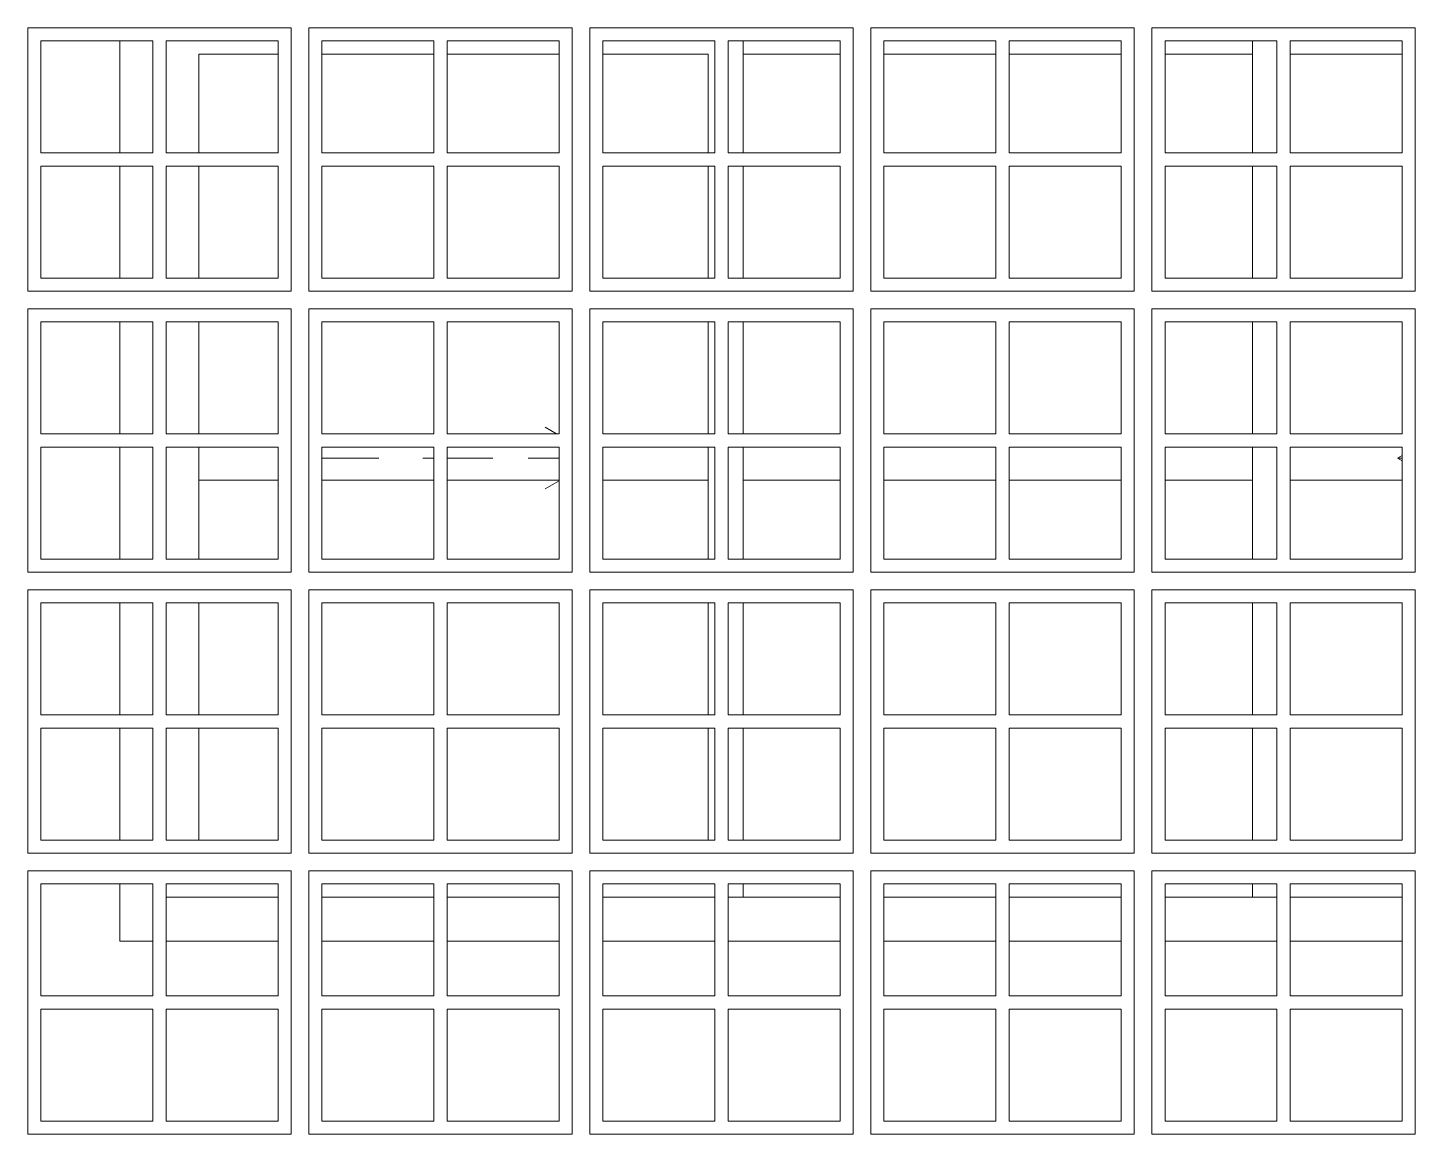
# Model space of a CAD drawing. Header units: metres. Extents: x -67.2 to -32.8, y -0.2 to 5.
# Drawn here: x -61.374 to -59.794, y 0.98 to 2.24 of the extents above; entities that cross this region are included whole.
import ezdxf

# ---------------------------------------------------------------- set-up
doc = ezdxf.new("R2010")
doc.units = ezdxf.units.M
doc.header["$MEASUREMENT"] = 0
doc.layers.add('Janelas Archicad_Caneta_No__241', color=7, linetype='Continuous', lineweight=13)
doc.layers.add('Janelas Archicad_Caneta_No__43', color=44, linetype='Continuous', lineweight=0)
doc.layers.add('Janelas Archicad_Caneta_No__9', color=7, linetype='Continuous', lineweight=5, true_color=0x020202)
doc.layers.add('Janelas Archicad_Caneta_No__97', color=7, linetype='Continuous', lineweight=5, true_color=0x6b6b6b)

msp = doc.modelspace()

# ---------------------------------------------------------------- linework, layer by layer
at = {"layer": 'Janelas Archicad_Caneta_No__241', "color": 7, "linetype": 'Continuous', "lineweight": 13}
for p, q in [((-61.2693, 2.0975), (-61.2693, 2.225)), ((-61.2693, 1.955), (-61.2693, 2.0825)), ((-61.2693, 1.7775), (-61.2693, 1.905)), ((-61.2693, 1.635), (-61.2693, 1.7625)), ((-61.2693, 1.4575), (-61.2693, 1.585)), ((-61.2693, 1.315), (-61.2693, 1.4425)), ((-61.2693, 1.2), (-61.2693, 1.265)), ((-61.2315, 1.2), (-61.2693, 1.2)), ((-61.089, 1.2), (-61.2165, 1.2)), ((-60.9115, 1.2), (-61.039, 1.2)), ((-60.769, 1.2), (-60.8965, 1.2)), ((-60.5915, 1.2), (-60.719, 1.2)), ((-60.449, 1.2), (-60.5765, 1.2)), ((-60.2715, 1.2), (-60.399, 1.2)), ((-60.129, 1.2), (-60.2565, 1.2)), ((-59.9515, 1.2), (-60.079, 1.2)), ((-59.809, 1.2), (-59.9365, 1.2))]:
    msp.add_line(p, q, dxfattribs=at)
at = {"layer": 'Janelas Archicad_Caneta_No__43', "color": 44, "linetype": 'Continuous', "lineweight": 0}
for p, q in [((-61.074, 2.24), (-61.374, 2.24)), ((-61.374, 2.24), (-61.374, 1.94)), ((-61.074, 1.94), (-61.074, 2.24)), ((-60.754, 2.24), (-61.054, 2.24)), ((-61.054, 2.24), (-61.054, 1.94)), ((-60.754, 1.94), (-60.754, 2.24)), ((-60.434, 2.24), (-60.734, 2.24)), ((-60.734, 2.24), (-60.734, 1.94)), ((-60.434, 1.94), (-60.434, 2.24)), ((-60.114, 2.24), (-60.414, 2.24)), ((-60.414, 2.24), (-60.414, 1.94)), ((-60.114, 1.94), (-60.114, 2.24)), ((-59.794, 2.24), (-60.094, 2.24)), ((-60.094, 2.24), (-60.094, 1.94)), ((-59.794, 1.94), (-59.794, 2.24)), ((-61.359, 2.0975), (-61.359, 2.225)), ((-61.359, 2.225), (-61.2315, 2.225)), ((-61.2315, 2.225), (-61.2315, 2.0975)), ((-61.2165, 2.0975), (-61.2165, 2.225)), ((-61.2165, 2.225), (-61.089, 2.225)), ((-61.089, 2.225), (-61.089, 2.0975)), ((-61.039, 2.0975), (-61.039, 2.225)), ((-61.039, 2.225), (-60.9115, 2.225)), ((-60.9115, 2.225), (-60.9115, 2.0975)), ((-60.8965, 2.0975), (-60.8965, 2.225)), ((-60.8965, 2.225), (-60.769, 2.225)), ((-60.769, 2.225), (-60.769, 2.0975)), ((-60.719, 2.0975), (-60.719, 2.225)), ((-60.719, 2.225), (-60.5915, 2.225)), ((-60.5915, 2.225), (-60.5915, 2.0975)), ((-60.5765, 2.0975), (-60.5765, 2.225)), ((-60.5765, 2.225), (-60.449, 2.225)), ((-60.449, 2.225), (-60.449, 2.0975)), ((-60.399, 2.0975), (-60.399, 2.225)), ((-60.399, 2.225), (-60.2715, 2.225)), ((-60.2715, 2.225), (-60.2715, 2.0975)), ((-60.2565, 2.0975), (-60.2565, 2.225)), ((-60.2565, 2.225), (-60.129, 2.225)), ((-60.129, 2.225), (-60.129, 2.0975)), ((-60.079, 2.0975), (-60.079, 2.225)), ((-60.079, 2.225), (-59.9515, 2.225)), ((-59.9515, 2.225), (-59.9515, 2.0975)), ((-59.9365, 2.0975), (-59.9365, 2.225)), ((-59.9365, 2.225), (-59.809, 2.225)), ((-59.809, 2.225), (-59.809, 2.0975)), ((-61.2315, 2.0975), (-61.359, 2.0975)), ((-61.089, 2.0975), (-61.2165, 2.0975)), ((-60.9115, 2.0975), (-61.039, 2.0975)), ((-60.769, 2.0975), (-60.8965, 2.0975)), ((-60.5915, 2.0975), (-60.719, 2.0975)), ((-60.449, 2.0975), (-60.5765, 2.0975)), ((-60.2715, 2.0975), (-60.399, 2.0975)), ((-60.129, 2.0975), (-60.2565, 2.0975)), ((-59.9515, 2.0975), (-60.079, 2.0975)), ((-59.809, 2.0975), (-59.9365, 2.0975)), ((-61.359, 1.955), (-61.359, 2.0825)), ((-61.359, 2.0825), (-61.2315, 2.0825)), ((-61.2315, 2.0825), (-61.2315, 1.955)), ((-61.2165, 1.955), (-61.2165, 2.0825)), ((-61.2165, 2.0825), (-61.089, 2.0825)), ((-61.089, 2.0825), (-61.089, 1.955)), ((-61.039, 1.955), (-61.039, 2.0825)), ((-61.039, 2.0825), (-60.9115, 2.0825)), ((-60.9115, 2.0825), (-60.9115, 1.955)), ((-60.8965, 1.955), (-60.8965, 2.0825)), ((-60.8965, 2.0825), (-60.769, 2.0825)), ((-60.769, 2.0825), (-60.769, 1.955)), ((-60.719, 1.955), (-60.719, 2.0825)), ((-60.719, 2.0825), (-60.5915, 2.0825)), ((-60.5915, 2.0825), (-60.5915, 1.955)), ((-60.5765, 1.955), (-60.5765, 2.0825)), ((-60.5765, 2.0825), (-60.449, 2.0825)), ((-60.449, 2.0825), (-60.449, 1.955)), ((-60.399, 1.955), (-60.399, 2.0825)), ((-60.399, 2.0825), (-60.2715, 2.0825)), ((-60.2715, 2.0825), (-60.2715, 1.955)), ((-60.2565, 1.955), (-60.2565, 2.0825)), ((-60.2565, 2.0825), (-60.129, 2.0825)), ((-60.129, 2.0825), (-60.129, 1.955)), ((-60.079, 1.955), (-60.079, 2.0825)), ((-60.079, 2.0825), (-59.9515, 2.0825)), ((-59.9515, 2.0825), (-59.9515, 1.955)), ((-59.9365, 1.955), (-59.9365, 2.0825)), ((-59.9365, 2.0825), (-59.809, 2.0825)), ((-59.809, 2.0825), (-59.809, 1.955)), ((-61.2315, 1.955), (-61.359, 1.955)), ((-61.089, 1.955), (-61.2165, 1.955)), ((-60.9115, 1.955), (-61.039, 1.955)), ((-60.769, 1.955), (-60.8965, 1.955)), ((-60.5915, 1.955), (-60.719, 1.955)), ((-60.449, 1.955), (-60.5765, 1.955)), ((-60.2715, 1.955), (-60.399, 1.955)), ((-60.129, 1.955), (-60.2565, 1.955)), ((-59.9515, 1.955), (-60.079, 1.955)), ((-59.809, 1.955), (-59.9365, 1.955)), ((-61.374, 1.94), (-61.074, 1.94)), ((-61.054, 1.94), (-60.754, 1.94)), ((-60.734, 1.94), (-60.434, 1.94)), ((-60.414, 1.94), (-60.114, 1.94)), ((-60.094, 1.94), (-59.794, 1.94)), ((-61.074, 1.92), (-61.374, 1.92)), ((-61.374, 1.92), (-61.374, 1.62)), ((-61.074, 1.62), (-61.074, 1.92)), ((-60.754, 1.92), (-61.054, 1.92)), ((-61.054, 1.92), (-61.054, 1.62)), ((-60.754, 1.62), (-60.754, 1.92)), ((-60.434, 1.92), (-60.734, 1.92)), ((-60.734, 1.92), (-60.734, 1.62)), ((-60.434, 1.62), (-60.434, 1.92)), ((-60.114, 1.92), (-60.414, 1.92)), ((-60.414, 1.92), (-60.414, 1.62)), ((-60.114, 1.62), (-60.114, 1.92)), ((-59.794, 1.92), (-60.094, 1.92)), ((-60.094, 1.92), (-60.094, 1.62)), ((-59.794, 1.62), (-59.794, 1.92)), ((-61.359, 1.7775), (-61.359, 1.905)), ((-61.359, 1.905), (-61.2315, 1.905)), ((-61.2315, 1.905), (-61.2315, 1.7775)), ((-61.2165, 1.7775), (-61.2165, 1.905)), ((-61.2165, 1.905), (-61.089, 1.905)), ((-61.089, 1.905), (-61.089, 1.7775)), ((-61.039, 1.7775), (-61.039, 1.905)), ((-61.039, 1.905), (-60.9115, 1.905)), ((-60.9115, 1.905), (-60.9115, 1.7775)), ((-60.8965, 1.7775), (-60.8965, 1.905)), ((-60.8965, 1.905), (-60.769, 1.905)), ((-60.769, 1.905), (-60.769, 1.7775)), ((-60.719, 1.7775), (-60.719, 1.905)), ((-60.719, 1.905), (-60.5915, 1.905)), ((-60.5915, 1.905), (-60.5915, 1.7775)), ((-60.5765, 1.7775), (-60.5765, 1.905)), ((-60.5765, 1.905), (-60.449, 1.905)), ((-60.449, 1.905), (-60.449, 1.7775)), ((-60.399, 1.7775), (-60.399, 1.905)), ((-60.399, 1.905), (-60.2715, 1.905)), ((-60.2715, 1.905), (-60.2715, 1.7775)), ((-60.2565, 1.7775), (-60.2565, 1.905)), ((-60.2565, 1.905), (-60.129, 1.905)), ((-60.129, 1.905), (-60.129, 1.7775)), ((-60.079, 1.7775), (-60.079, 1.905)), ((-60.079, 1.905), (-59.9515, 1.905)), ((-59.9515, 1.905), (-59.9515, 1.7775)), ((-59.9365, 1.7775), (-59.9365, 1.905)), ((-59.9365, 1.905), (-59.809, 1.905)), ((-59.809, 1.905), (-59.809, 1.7775)), ((-61.2315, 1.7775), (-61.359, 1.7775)), ((-61.089, 1.7775), (-61.2165, 1.7775)), ((-60.9115, 1.7775), (-61.039, 1.7775)), ((-60.769, 1.7775), (-60.8965, 1.7775)), ((-60.5915, 1.7775), (-60.719, 1.7775)), ((-60.449, 1.7775), (-60.5765, 1.7775)), ((-60.2715, 1.7775), (-60.399, 1.7775)), ((-60.129, 1.7775), (-60.2565, 1.7775)), ((-59.9515, 1.7775), (-60.079, 1.7775)), ((-59.809, 1.7775), (-59.9365, 1.7775)), ((-61.359, 1.635), (-61.359, 1.7625)), ((-61.359, 1.7625), (-61.2315, 1.7625)), ((-61.2315, 1.7625), (-61.2315, 1.635)), ((-61.2165, 1.635), (-61.2165, 1.7625)), ((-61.2165, 1.7625), (-61.089, 1.7625)), ((-61.089, 1.7625), (-61.089, 1.635)), ((-61.039, 1.635), (-61.039, 1.7625)), ((-61.039, 1.7625), (-60.9115, 1.7625)), ((-60.9115, 1.7625), (-60.9115, 1.635)), ((-60.8965, 1.635), (-60.8965, 1.7625)), ((-60.8965, 1.7625), (-60.769, 1.7625)), ((-60.769, 1.7625), (-60.769, 1.635)), ((-60.719, 1.635), (-60.719, 1.7625)), ((-60.719, 1.7625), (-60.5915, 1.7625)), ((-60.5915, 1.7625), (-60.5915, 1.635)), ((-60.5765, 1.635), (-60.5765, 1.7625)), ((-60.5765, 1.7625), (-60.449, 1.7625)), ((-60.449, 1.7625), (-60.449, 1.635)), ((-60.399, 1.635), (-60.399, 1.7625)), ((-60.399, 1.7625), (-60.2715, 1.7625)), ((-60.2715, 1.7625), (-60.2715, 1.635)), ((-60.2565, 1.635), (-60.2565, 1.7625)), ((-60.2565, 1.7625), (-60.129, 1.7625)), ((-60.129, 1.7625), (-60.129, 1.635)), ((-60.079, 1.635), (-60.079, 1.7625)), ((-60.079, 1.7625), (-59.9515, 1.7625)), ((-59.9515, 1.7625), (-59.9515, 1.635)), ((-59.9365, 1.635), (-59.9365, 1.7625)), ((-59.9365, 1.7625), (-59.809, 1.7625)), ((-59.809, 1.7625), (-59.809, 1.635)), ((-61.2315, 1.635), (-61.359, 1.635)), ((-61.089, 1.635), (-61.2165, 1.635)), ((-60.9115, 1.635), (-61.039, 1.635)), ((-60.769, 1.635), (-60.8965, 1.635)), ((-60.5915, 1.635), (-60.719, 1.635)), ((-60.449, 1.635), (-60.5765, 1.635)), ((-60.2715, 1.635), (-60.399, 1.635)), ((-60.129, 1.635), (-60.2565, 1.635)), ((-59.9515, 1.635), (-60.079, 1.635)), ((-59.809, 1.635), (-59.9365, 1.635)), ((-61.374, 1.62), (-61.074, 1.62)), ((-61.054, 1.62), (-60.754, 1.62)), ((-60.734, 1.62), (-60.434, 1.62)), ((-60.414, 1.62), (-60.114, 1.62)), ((-60.094, 1.62), (-59.794, 1.62)), ((-61.074, 1.6), (-61.374, 1.6)), ((-61.374, 1.6), (-61.374, 1.3)), ((-61.074, 1.3), (-61.074, 1.6)), ((-60.754, 1.6), (-61.054, 1.6)), ((-61.054, 1.6), (-61.054, 1.3)), ((-60.754, 1.3), (-60.754, 1.6)), ((-60.434, 1.6), (-60.734, 1.6)), ((-60.734, 1.6), (-60.734, 1.3)), ((-60.434, 1.3), (-60.434, 1.6)), ((-60.114, 1.6), (-60.414, 1.6)), ((-60.414, 1.6), (-60.414, 1.3)), ((-60.114, 1.3), (-60.114, 1.6)), ((-59.794, 1.6), (-60.094, 1.6)), ((-60.094, 1.6), (-60.094, 1.3)), ((-59.794, 1.3), (-59.794, 1.6)), ((-61.359, 1.4575), (-61.359, 1.585)), ((-61.359, 1.585), (-61.2315, 1.585)), ((-61.2315, 1.585), (-61.2315, 1.4575)), ((-61.2165, 1.4575), (-61.2165, 1.585)), ((-61.2165, 1.585), (-61.089, 1.585)), ((-61.089, 1.585), (-61.089, 1.4575)), ((-61.039, 1.4575), (-61.039, 1.585)), ((-61.039, 1.585), (-60.9115, 1.585)), ((-60.9115, 1.585), (-60.9115, 1.4575)), ((-60.8965, 1.4575), (-60.8965, 1.585)), ((-60.8965, 1.585), (-60.769, 1.585)), ((-60.769, 1.585), (-60.769, 1.4575)), ((-60.719, 1.4575), (-60.719, 1.585)), ((-60.719, 1.585), (-60.5915, 1.585)), ((-60.5915, 1.585), (-60.5915, 1.4575)), ((-60.5765, 1.4575), (-60.5765, 1.585)), ((-60.5765, 1.585), (-60.449, 1.585)), ((-60.449, 1.585), (-60.449, 1.4575)), ((-60.399, 1.4575), (-60.399, 1.585)), ((-60.399, 1.585), (-60.2715, 1.585)), ((-60.2715, 1.585), (-60.2715, 1.4575)), ((-60.2565, 1.4575), (-60.2565, 1.585)), ((-60.2565, 1.585), (-60.129, 1.585)), ((-60.129, 1.585), (-60.129, 1.4575)), ((-60.079, 1.4575), (-60.079, 1.585)), ((-60.079, 1.585), (-59.9515, 1.585)), ((-59.9515, 1.585), (-59.9515, 1.4575)), ((-59.9365, 1.4575), (-59.9365, 1.585)), ((-59.9365, 1.585), (-59.809, 1.585)), ((-59.809, 1.585), (-59.809, 1.4575)), ((-61.2315, 1.4575), (-61.359, 1.4575)), ((-61.089, 1.4575), (-61.2165, 1.4575)), ((-60.9115, 1.4575), (-61.039, 1.4575)), ((-60.769, 1.4575), (-60.8965, 1.4575)), ((-60.5915, 1.4575), (-60.719, 1.4575)), ((-60.449, 1.4575), (-60.5765, 1.4575)), ((-60.2715, 1.4575), (-60.399, 1.4575)), ((-60.129, 1.4575), (-60.2565, 1.4575)), ((-59.9515, 1.4575), (-60.079, 1.4575)), ((-59.809, 1.4575), (-59.9365, 1.4575)), ((-61.359, 1.315), (-61.359, 1.4425)), ((-61.359, 1.4425), (-61.2315, 1.4425)), ((-61.2315, 1.4425), (-61.2315, 1.315)), ((-61.2165, 1.315), (-61.2165, 1.4425)), ((-61.2165, 1.4425), (-61.089, 1.4425)), ((-61.089, 1.4425), (-61.089, 1.315)), ((-61.039, 1.315), (-61.039, 1.4425)), ((-61.039, 1.4425), (-60.9115, 1.4425)), ((-60.9115, 1.4425), (-60.9115, 1.315)), ((-60.8965, 1.315), (-60.8965, 1.4425)), ((-60.8965, 1.4425), (-60.769, 1.4425)), ((-60.769, 1.4425), (-60.769, 1.315)), ((-60.719, 1.315), (-60.719, 1.4425)), ((-60.719, 1.4425), (-60.5915, 1.4425)), ((-60.5915, 1.4425), (-60.5915, 1.315)), ((-60.5765, 1.315), (-60.5765, 1.4425)), ((-60.5765, 1.4425), (-60.449, 1.4425)), ((-60.449, 1.4425), (-60.449, 1.315)), ((-60.399, 1.315), (-60.399, 1.4425)), ((-60.399, 1.4425), (-60.2715, 1.4425)), ((-60.2715, 1.4425), (-60.2715, 1.315)), ((-60.2565, 1.315), (-60.2565, 1.4425)), ((-60.2565, 1.4425), (-60.129, 1.4425)), ((-60.129, 1.4425), (-60.129, 1.315)), ((-60.079, 1.315), (-60.079, 1.4425)), ((-60.079, 1.4425), (-59.9515, 1.4425)), ((-59.9515, 1.4425), (-59.9515, 1.315)), ((-59.9365, 1.315), (-59.9365, 1.4425)), ((-59.9365, 1.4425), (-59.809, 1.4425)), ((-59.809, 1.4425), (-59.809, 1.315)), ((-61.2315, 1.315), (-61.359, 1.315)), ((-61.089, 1.315), (-61.2165, 1.315)), ((-60.9115, 1.315), (-61.039, 1.315)), ((-60.769, 1.315), (-60.8965, 1.315)), ((-60.5915, 1.315), (-60.719, 1.315)), ((-60.449, 1.315), (-60.5765, 1.315)), ((-60.2715, 1.315), (-60.399, 1.315)), ((-60.129, 1.315), (-60.2565, 1.315)), ((-59.9515, 1.315), (-60.079, 1.315)), ((-59.809, 1.315), (-59.9365, 1.315)), ((-61.374, 1.3), (-61.074, 1.3)), ((-61.054, 1.3), (-60.754, 1.3)), ((-60.734, 1.3), (-60.434, 1.3)), ((-60.414, 1.3), (-60.114, 1.3)), ((-60.094, 1.3), (-59.794, 1.3)), ((-61.074, 1.28), (-61.374, 1.28)), ((-61.374, 1.28), (-61.374, 0.98)), ((-61.074, 0.98), (-61.074, 1.28)), ((-60.754, 1.28), (-61.054, 1.28)), ((-61.054, 1.28), (-61.054, 0.98)), ((-60.754, 0.98), (-60.754, 1.28)), ((-60.434, 1.28), (-60.734, 1.28)), ((-60.734, 1.28), (-60.734, 0.98)), ((-60.434, 0.98), (-60.434, 1.28)), ((-60.114, 1.28), (-60.414, 1.28)), ((-60.414, 1.28), (-60.414, 0.98)), ((-60.114, 0.98), (-60.114, 1.28)), ((-59.794, 1.28), (-60.094, 1.28)), ((-60.094, 1.28), (-60.094, 0.98)), ((-59.794, 0.98), (-59.794, 1.28)), ((-61.359, 1.1375), (-61.359, 1.265)), ((-61.359, 1.265), (-61.2315, 1.265)), ((-61.2315, 1.265), (-61.2315, 1.1375)), ((-61.2165, 1.1375), (-61.2165, 1.265)), ((-61.2165, 1.265), (-61.089, 1.265)), ((-61.089, 1.265), (-61.089, 1.1375)), ((-61.039, 1.1375), (-61.039, 1.265)), ((-61.039, 1.265), (-60.9115, 1.265)), ((-60.9115, 1.265), (-60.9115, 1.1375)), ((-60.8965, 1.1375), (-60.8965, 1.265)), ((-60.8965, 1.265), (-60.769, 1.265)), ((-60.769, 1.265), (-60.769, 1.1375)), ((-60.719, 1.1375), (-60.719, 1.265)), ((-60.719, 1.265), (-60.5915, 1.265)), ((-60.5915, 1.265), (-60.5915, 1.1375)), ((-60.5765, 1.1375), (-60.5765, 1.265)), ((-60.5765, 1.265), (-60.449, 1.265)), ((-60.449, 1.265), (-60.449, 1.1375)), ((-60.399, 1.1375), (-60.399, 1.265)), ((-60.399, 1.265), (-60.2715, 1.265)), ((-60.2715, 1.265), (-60.2715, 1.1375)), ((-60.2565, 1.1375), (-60.2565, 1.265)), ((-60.2565, 1.265), (-60.129, 1.265)), ((-60.129, 1.265), (-60.129, 1.1375)), ((-60.079, 1.1375), (-60.079, 1.265)), ((-60.079, 1.265), (-59.9515, 1.265)), ((-59.9515, 1.265), (-59.9515, 1.1375)), ((-59.9365, 1.1375), (-59.9365, 1.265)), ((-59.9365, 1.265), (-59.809, 1.265)), ((-59.809, 1.265), (-59.809, 1.1375)), ((-61.2315, 1.1375), (-61.359, 1.1375)), ((-61.359, 0.995), (-61.359, 1.1225)), ((-61.359, 1.1225), (-61.2315, 1.1225)), ((-61.2315, 1.1225), (-61.2315, 0.995)), ((-61.089, 1.1375), (-61.2165, 1.1375)), ((-61.2165, 0.995), (-61.2165, 1.1225)), ((-61.2165, 1.1225), (-61.089, 1.1225)), ((-61.089, 1.1225), (-61.089, 0.995)), ((-60.9115, 1.1375), (-61.039, 1.1375)), ((-61.039, 0.995), (-61.039, 1.1225)), ((-61.039, 1.1225), (-60.9115, 1.1225)), ((-60.9115, 1.1225), (-60.9115, 0.995)), ((-60.769, 1.1375), (-60.8965, 1.1375)), ((-60.8965, 0.995), (-60.8965, 1.1225)), ((-60.8965, 1.1225), (-60.769, 1.1225)), ((-60.769, 1.1225), (-60.769, 0.995)), ((-60.5915, 1.1375), (-60.719, 1.1375)), ((-60.719, 0.995), (-60.719, 1.1225)), ((-60.719, 1.1225), (-60.5915, 1.1225)), ((-60.5915, 1.1225), (-60.5915, 0.995)), ((-60.449, 1.1375), (-60.5765, 1.1375)), ((-60.5765, 0.995), (-60.5765, 1.1225)), ((-60.5765, 1.1225), (-60.449, 1.1225)), ((-60.449, 1.1225), (-60.449, 0.995)), ((-60.2715, 1.1375), (-60.399, 1.1375)), ((-60.399, 0.995), (-60.399, 1.1225)), ((-60.399, 1.1225), (-60.2715, 1.1225)), ((-60.2715, 1.1225), (-60.2715, 0.995)), ((-60.129, 1.1375), (-60.2565, 1.1375)), ((-60.2565, 0.995), (-60.2565, 1.1225)), ((-60.2565, 1.1225), (-60.129, 1.1225)), ((-60.129, 1.1225), (-60.129, 0.995)), ((-59.9515, 1.1375), (-60.079, 1.1375)), ((-60.079, 0.995), (-60.079, 1.1225)), ((-60.079, 1.1225), (-59.9515, 1.1225)), ((-59.9515, 1.1225), (-59.9515, 0.995)), ((-59.809, 1.1375), (-59.9365, 1.1375)), ((-59.9365, 0.995), (-59.9365, 1.1225)), ((-59.9365, 1.1225), (-59.809, 1.1225)), ((-59.809, 1.1225), (-59.809, 0.995)), ((-61.374, 0.98), (-61.074, 0.98)), ((-61.2315, 0.995), (-61.359, 0.995)), ((-61.089, 0.995), (-61.2165, 0.995)), ((-61.054, 0.98), (-60.754, 0.98)), ((-60.9115, 0.995), (-61.039, 0.995)), ((-60.769, 0.995), (-60.8965, 0.995)), ((-60.734, 0.98), (-60.434, 0.98)), ((-60.5915, 0.995), (-60.719, 0.995)), ((-60.449, 0.995), (-60.5765, 0.995)), ((-60.414, 0.98), (-60.114, 0.98)), ((-60.2715, 0.995), (-60.399, 0.995)), ((-60.129, 0.995), (-60.2565, 0.995)), ((-60.094, 0.98), (-59.794, 0.98)), ((-59.9515, 0.995), (-60.079, 0.995)), ((-59.809, 0.995), (-59.9365, 0.995))]:
    msp.add_line(p, q, dxfattribs=at)
at = {"layer": 'Janelas Archicad_Caneta_No__9', "color": 18, "linetype": 'Continuous', "lineweight": 5, "true_color": 0x020202}
for p, q in [((-60.5593, 2.21), (-60.5593, 2.225)), ((-59.9793, 2.225), (-59.9793, 2.21)), ((-61.1793, 2.0975), (-61.1793, 2.21)), ((-61.1793, 2.21), (-61.089, 2.21)), ((-61.039, 2.21), (-60.9115, 2.21)), ((-60.8965, 2.21), (-60.769, 2.21)), ((-60.719, 2.21), (-60.5993, 2.21)), ((-60.5993, 2.21), (-60.5993, 2.0975)), ((-60.5593, 2.0975), (-60.5593, 2.21)), ((-60.5593, 2.21), (-60.449, 2.21)), ((-60.399, 2.21), (-60.2715, 2.21)), ((-60.2565, 2.21), (-60.129, 2.21)), ((-60.079, 2.21), (-59.9793, 2.21)), ((-59.9793, 2.21), (-59.9793, 2.0975)), ((-59.9365, 2.21), (-59.809, 2.21)), ((-61.1793, 1.955), (-61.1793, 2.0825)), ((-60.5993, 2.0825), (-60.5993, 1.955)), ((-60.5593, 1.955), (-60.5593, 2.0825)), ((-59.9793, 2.0825), (-59.9793, 1.955)), ((-61.1793, 1.7775), (-61.1793, 1.905)), ((-60.5993, 1.905), (-60.5993, 1.7775)), ((-60.5593, 1.7775), (-60.5593, 1.905)), ((-59.9793, 1.905), (-59.9793, 1.7775)), ((-61.1793, 1.635), (-61.1793, 1.7625)), ((-60.5993, 1.7625), (-60.5993, 1.635)), ((-60.5593, 1.635), (-60.5593, 1.7625)), ((-59.9793, 1.7625), (-59.9793, 1.635)), ((-61.1793, 1.725), (-61.089, 1.725)), ((-61.039, 1.725), (-60.9115, 1.725)), ((-60.8965, 1.725), (-60.769, 1.725)), ((-60.719, 1.725), (-60.5993, 1.725)), ((-60.5593, 1.725), (-60.449, 1.725)), ((-60.399, 1.725), (-60.2715, 1.725)), ((-60.2565, 1.725), (-60.129, 1.725)), ((-60.079, 1.725), (-59.9793, 1.725)), ((-59.9365, 1.725), (-59.809, 1.725)), ((-61.1793, 1.4575), (-61.1793, 1.585)), ((-60.5993, 1.585), (-60.5993, 1.4575)), ((-60.5593, 1.4575), (-60.5593, 1.585)), ((-59.9793, 1.585), (-59.9793, 1.4575)), ((-61.1793, 1.315), (-61.1793, 1.4425)), ((-60.5993, 1.4425), (-60.5993, 1.315)), ((-60.5593, 1.315), (-60.5593, 1.4425)), ((-59.9793, 1.4425), (-59.9793, 1.315)), ((-60.5593, 1.25), (-60.5593, 1.265)), ((-59.9793, 1.265), (-59.9793, 1.25)), ((-61.2165, 1.25), (-61.089, 1.25)), ((-61.039, 1.25), (-60.9115, 1.25)), ((-60.8965, 1.25), (-60.769, 1.25)), ((-60.719, 1.25), (-60.5915, 1.25)), ((-60.5765, 1.25), (-60.5593, 1.25)), ((-60.449, 1.25), (-60.5593, 1.25)), ((-60.2715, 1.25), (-60.399, 1.25)), ((-60.129, 1.25), (-60.2565, 1.25)), ((-59.9793, 1.25), (-60.079, 1.25)), ((-59.9793, 1.25), (-59.9515, 1.25)), ((-59.9365, 1.25), (-59.809, 1.25))]:
    msp.add_line(p, q, dxfattribs=at)
at = {"layer": 'Janelas Archicad_Caneta_No__97', "color": 251, "linetype": 'Continuous', "lineweight": 5, "true_color": 0x6b6b6b}
for p, q in [((-60.7719, 1.7775), (-60.7849, 1.785)), ((-61.039, 1.75), (-60.9743, 1.75)), ((-60.9243, 1.75), (-60.9115, 1.75)), ((-60.8965, 1.75), (-60.8443, 1.75)), ((-60.8043, 1.75), (-60.769, 1.75)), ((-59.8143, 1.75), (-59.809, 1.753)), ((-59.809, 1.75), (-59.8143, 1.75)), ((-59.8143, 1.75), (-59.809, 1.747)), ((-60.769, 1.7242), (-60.7849, 1.715))]:
    msp.add_line(p, q, dxfattribs=at)

doc.saveas('drawing.dxf')
